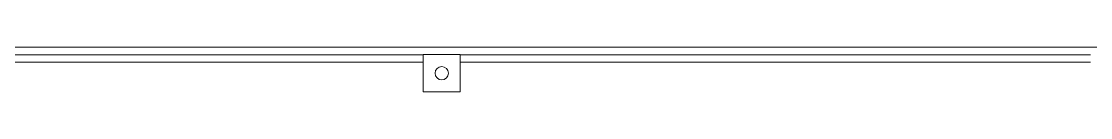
# Model space of a CAD drawing. Header units: inches. Extents: x 22 to 382261, y 22 to 371281.
# Drawn here: x 42258 to 49467, y 235739 to 236039 of the extents above; entities that cross this region are included whole.
import ezdxf

# ---------------------------------------------------------------- set-up
doc = ezdxf.new("R2010")
doc.units = ezdxf.units.IN
doc.header["$MEASUREMENT"] = 0
doc.layers.add('Q-CASE', color=31, linetype='Continuous', lineweight=9)

# ---------------------------------------------------------------- blocks, each defined once
blk = doc.blocks.new('Casework 1 - Casework 1-382926-SITE PLAN')
at = {"layer": 'Q-CASE'}
for p, q in [((26822.8, -8841.8), (-14547.8, -8841.8)), ((2281.2, -8891.9), (6531.2, -8891.9)), ((6531.2, -8891.8), (6531.2, -9141.8)), ((6781.2, -8891.8), (6531.2, -8891.8)), ((6781.2, -9141.8), (6781.2, -8891.8)), ((6781.2, -8891.9), (11031.2, -8891.9)), ((6531.2, -8941.8), (2281.2, -8941.8)), ((11031.2, -8941.8), (6781.2, -8941.8)), ((6531.2, -9141.8), (6781.2, -9141.8))]:
    blk.add_line(p, q, dxfattribs=at)
at = {"layer": 'Q-CASE', "lineweight": 18}
for start, end in [(0, 180), (180, 0)]:
    blk.add_arc((6656.2, -9016.8), 45, start, end, dxfattribs=at)

msp = doc.modelspace()

# ---------------------------------------------------------------- block references
at = {"layer": 'Q-CASE'}
msp.add_blockref('Casework 1 - Casework 1-382926-SITE PLAN', (38435.7, 244880.6), dxfattribs=at)

doc.saveas('drawing.dxf')
